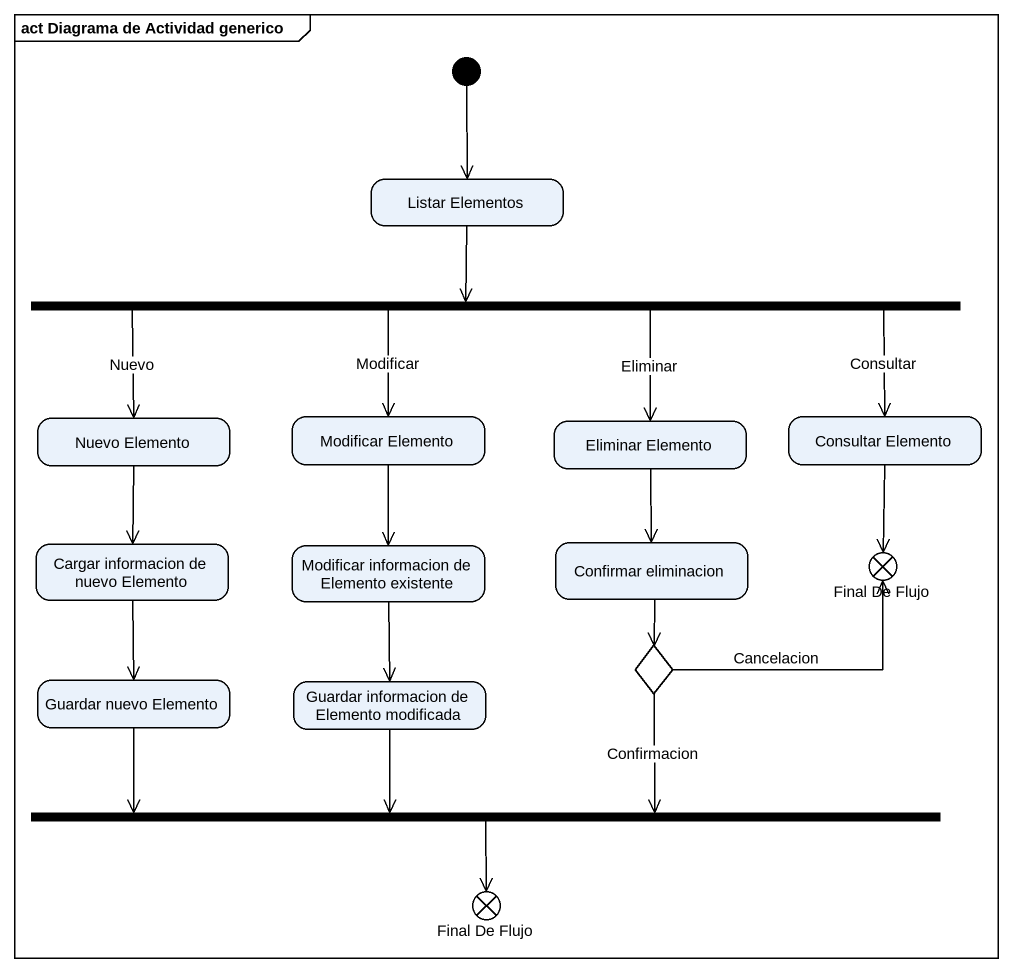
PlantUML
@startuml
mainframe act Diagrama de Actividad generico
hide empty description
state "Listar Elementos" as Listar_Elementos
state fork1 <<fork>>
state "Nuevo Elemento" as Nuevo_Elemento
state "Modificar Elemento" as Modificar_Elemento
state "Eliminar Elemento" as Eliminar_Elemento
state "Consultar Elemento" as Consultar_Elemento
state "Cargar informacion de nuevo Elemento" as Cargar_informacion_de_nuevo
state "Modificar informacion de Elemento existente" as Modificar_informacion_de
state "Confirmar eliminacion" as Confirmar_eliminacion
state "Final De Flujo" as Final_De_Flujo <<end>>
state "Guardar nuevo Elemento" as Guardar_nuevo_Elemento
state "Guardar informacion de Elemento modificada" as Guardar_informacion_de
state choice1 <<choice>>
state fork2 <<join>>
state "Final De Flujo" as Final_De_Flujo_2 <<end>>
[*] --> Listar_Elementos
Listar_Elementos --> fork1
fork1 -left-> Nuevo_Elemento : Nuevo
fork1 --> Modificar_Elemento : Modificar
fork1 --> Eliminar_Elemento : Eliminar
fork1 -right-> Consultar_Elemento : Consultar
Nuevo_Elemento --> Cargar_informacion_de_nuevo
Modificar_Elemento --> Modificar_informacion_de
Eliminar_Elemento --> Confirmar_eliminacion
Consultar_Elemento --> Final_De_Flujo
Cargar_informacion_de_nuevo --> Guardar_nuevo_Elemento
Modificar_informacion_de --> Guardar_informacion_de
Confirmar_eliminacion --> choice1
Guardar_nuevo_Elemento -right-> fork2
Guardar_informacion_de --> fork2
choice1 -right-> Final_De_Flujo : Cancelacion
choice1 --> fork2 : Confirmacion
fork2 --> Final_De_Flujo_2
@enduml
